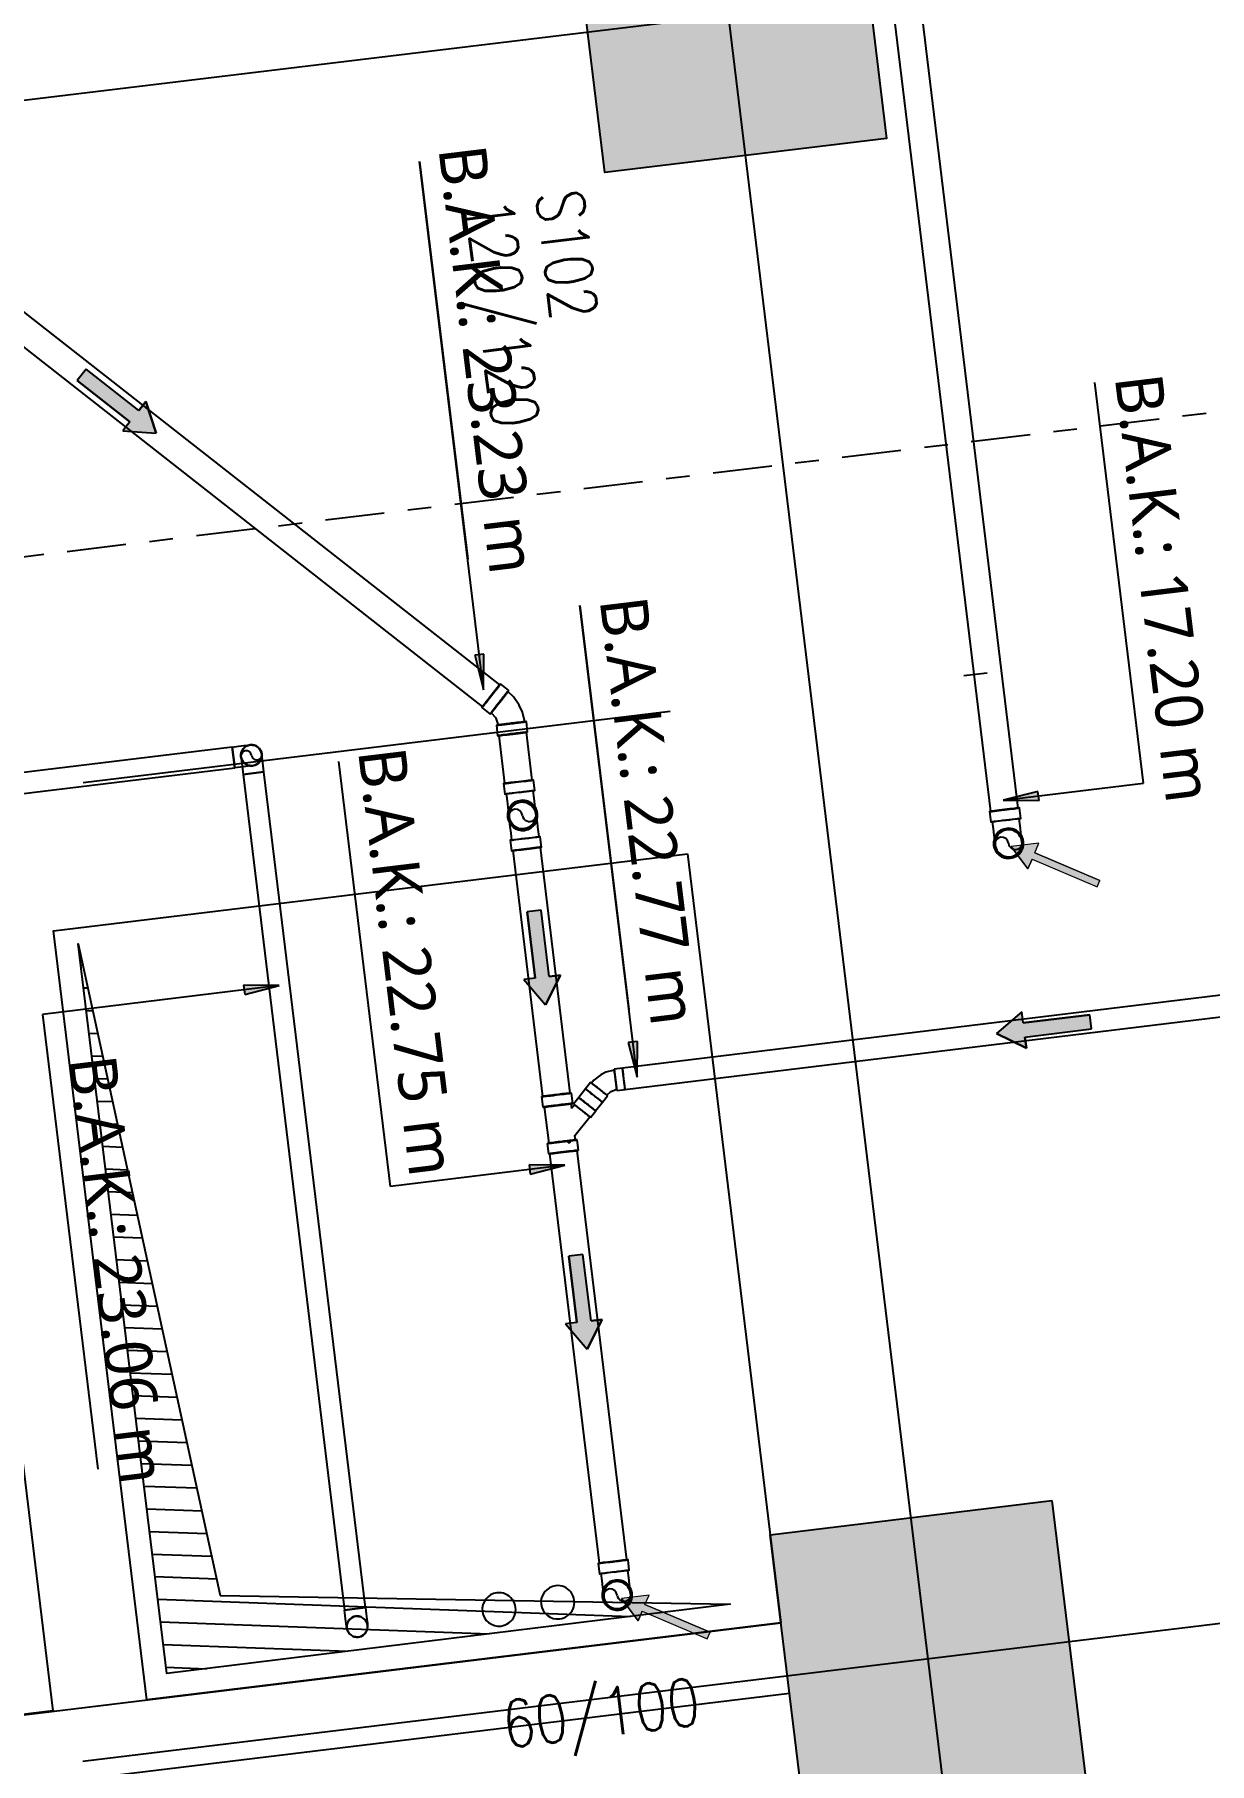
# Model space of a CAD drawing. Header units: millimetres. Extents: x 400382 to 401500, y 4543975 to 4544133.
# Drawn here: x 400465 to 400469.96, y 4544077.03 to 4544084.33 of the extents above; entities that cross this region are included whole.
import ezdxf
from ezdxf.enums import TextEntityAlignment as Align

# ---------------------------------------------------------------- set-up
doc = ezdxf.new("R2010")
doc.units = ezdxf.units.MM
for name, pattern in [('AKS', [3, 2.5, -0.25, 0, -0.25]), ('CENTER', [2, 1.25, -0.25, 0.25, -0.25]), ('DASHDOT2', [0.5, 0.25, -0.125, 0, -0.125])]:
    doc.linetypes.add(name, pattern=pattern)
doc.layers.add('A-DETL-GENF', color=92, linetype='Continuous', lineweight=9)
for name, color, linetype in [('aks prota', 2, 'AKS'), ('boşluk prota', 2, 'Continuous'), ('boşluk taraması prota', 252, 'Continuous'), ('kiriş boyutu prota', 6, 'Continuous'), ('kiriş prota', 6, 'Continuous'), ('kolon prota', 1, 'Continuous'), ('kolon tarama prota', 252, 'Continuous'), ('lkolon prota', 4, 'Continuous'), ('merdiven prota', 2, 'Continuous'), ('PRT-AL-TUNEL_EKSENI', 14, 'DASHDOT2'), ('skesit prota', 7, 'Continuous'), ('TARAMA', 8, 'Continuous'), ('tkolon prota', 6, 'Continuous')]:
    doc.layers.add(name, color=color, linetype=linetype)
doc.styles.add('Segoe UI Light_1', font='', dxfattribs={"height": 200})
doc.styles.add('TKIRIS', font='romanstw.shx')
doc.styles.add('tkolon', font='romanstw.shx')
doc.styles.get('Segoe UI Light_1').set_extended_font_data('Segoe UI Light')

# ---------------------------------------------------------------- blocks, each defined once
blk = doc.blocks.new('Flow Direction - Flow Direction _25mm_-1035271-_17_70 m  ARA KAT')
at = {"layer": 'TARAMA'}
blk.add_hatch(color=256, dxfattribs=at).paths.add_polyline_path([(0, 0), (-117, -78), (-117, -30), (-400, -30), (-400, 30), (-117, 30), (-117, 78)], flags=0)
for p, q in [((0, 0), (-117, 78)), ((-117, 78), (-117, 30)), ((-117, 78), (0, 0)), ((-117, 30), (-117, 78)), ((-117, 30), (-400, 30)), ((-400, 30), (-400, -30)), ((-117, 30), (-400, 30)), ((-400, 30), (-400, -30)), ((-117, -78), (0, 0)), ((-117, -78), (0, 0)), ((-400, -30), (-117, -30)), ((-117, -30), (-400, -30)), ((-117, -30), (-117, -78)), ((-117, -30), (-117, -78))]:
    blk.add_line(p, q, dxfattribs=at)
blk = doc.blocks.new('Riser Direction1 - Flow Direction _25mm_ 2-2155046-_17_70 m  ARA KAT')
at = {"layer": 'A-DETL-GENF'}
blk.add_hatch(color=256, dxfattribs=at).paths.add_polyline_path([(0, 0), (118, 0), (96, -38.1), (354.9, -187.5), (339.8, -213.5), (81, -64.1), (59, -102.2)], flags=0)
for p, q in [((0, 0), (59, -102.2)), ((118, 0), (0, 0)), ((118, 0), (0, 0)), ((59, -102.2), (0, 0)), ((59, -102.2), (81, -64.1)), ((81, -64.1), (59, -102.2)), ((81, -64.1), (339.8, -213.5)), ((81, -64.1), (339.8, -213.5)), ((96, -38.1), (118, 0)), ((96, -38.1), (118, 0)), ((354.9, -187.5), (96, -38.1)), ((96, -38.1), (354.9, -187.5)), ((339.8, -213.5), (354.9, -187.5)), ((339.8, -213.5), (354.9, -187.5))]:
    blk.add_line(p, q, dxfattribs=at)
blk = doc.blocks.new('17.60 mekanik')
at = {"layer": 'kolon tarama prota'}
for points in [[(137071.52, 65601.84), (137081.94, 65612.82), (137078.74, 65615.14)], [(136887.72, 65472.74), (136876.74, 65483.15), (136874.42, 65479.96)], [(137051.78, 65408.76), (137040.8, 65419.18), (137038.48, 65415.98)], [(137058.29, 65361.09), (137047.87, 65350.12), (137051.07, 65347.8)], [(136920.46, 65324.36), (136910.05, 65313.39), (136913.24, 65311.07)]]:
    blk.add_hatch(color=256, dxfattribs=at).paths.add_polyline_path(points, flags=0)
for p, q in [((137078.25, 65604.24), (136322.94, 66153.02)), ((136316, 66143.47), (137071.32, 65594.7)), ((137106.63, 65650.16), (136968.59, 65750.46)), ((137271.28, 65718.78), (137044.8, 65406.81)), ((137052.08, 65401.52), (137278.57, 65713.49)), ((137071.52, 65601.84), (137106.63, 65650.16)), ((137078.74, 65615.14), (137071.52, 65601.84)), ((137081.94, 65612.82), (137078.74, 65615.14)), ((137071.52, 65601.84), (137081.94, 65612.82)), ((136705.73, 65604.97), (136842.65, 65505.48)), ((136887.72, 65472.74), (136705.73, 65604.97)), ((137082.13, 65602.02), (137078.53, 65604.63)), ((137071.04, 65594.31), (137074.64, 65591.7)), ((136889.29, 65526.82), (137028.44, 65425.72)), ((137051.78, 65408.76), (136889.29, 65526.82)), ((136890.81, 65479.2), (136562.41, 65427.19)), ((136876.74, 65483.15), (136874.42, 65479.96)), ((136874.42, 65479.96), (136887.72, 65472.74)), ((136887.72, 65472.74), (136876.74, 65483.15)), ((136895.13, 65480.37), (136890.74, 65479.67)), ((136913.45, 65474.22), (136909.86, 65476.83)), ((136929.69, 65461.84), (136913.17, 65473.83)), ((136564.26, 65415.53), (136892.66, 65467.55)), ((136892.73, 65467.08), (136897.12, 65467.77)), ((136902.36, 65466.52), (136905.96, 65463.9)), ((136906.24, 65464.29), (136922.75, 65452.29)), ((136933.56, 65459.61), (136929.97, 65462.22)), ((136922.47, 65451.91), (136926.07, 65449.29)), ((136953.07, 65445.41), (136949.48, 65448.03)), ((137037.5, 65383.49), (136952.8, 65445.03)), ((136941.98, 65437.71), (136945.58, 65435.1)), ((136945.86, 65435.48), (137030.57, 65373.94)), ((137040.8, 65419.18), (137038.48, 65415.98)), ((137051.78, 65408.76), (137040.8, 65419.18)), ((137038.48, 65415.98), (137051.78, 65408.76)), ((137014.58, 65300.93), (136868.24, 65407.25)), ((137044.74, 65406.86), (137042.68, 65404.02)), ((137048.57, 65394.23), (137048.63, 65396.53)), ((137050.09, 65398.64), (137052.15, 65401.48)), ((137040, 65392.88), (137040.55, 65389.42)), ((137040.63, 65389.43), (137041.36, 65384.84)), ((137049.6, 65390.85), (137049.05, 65394.31)), ((137050.25, 65386.24), (137049.52, 65390.84)), ((136849.89, 65381.14), (136847.27, 65377.54)), ((136847.27, 65377.54), (136849.89, 65381.14)), ((137137.74, 65172), (136849.89, 65381.14)), ((137041.38, 65381.26), (137037.78, 65383.87)), ((137041.28, 65384.82), (137041.83, 65381.37)), ((137042.3, 65381.44), (137042.6, 65379.55)), ((137050.87, 65382.8), (137050.32, 65386.26)), ((137051.98, 65372.74), (137050.4, 65382.72)), ((136833.06, 65378.47), (136516.37, 64942.58)), ((136833.06, 65378.47), (136836.66, 65375.86)), ((136836.66, 65375.86), (136833.06, 65378.47)), ((136836.66, 65375.86), (136840.25, 65373.25)), ((136840.25, 65373.25), (136836.66, 65375.86)), ((136836.66, 65375.86), (136836.66, 65375.86)), ((136836.66, 65375.86), (136836.66, 65375.86)), ((136847.27, 65377.54), (136844.66, 65373.94)), ((136844.66, 65373.94), (136847.27, 65377.54)), ((136844.66, 65373.94), (137132.51, 65164.81)), ((137042.61, 65379.55), (137040.99, 65380.72)), ((136523.56, 64937.35), (136840.25, 65373.25)), ((137030.29, 65373.56), (137033.88, 65370.94)), ((137034.27, 65371.48), (137046.8, 65362.37)), ((137051.31, 65368.63), (137051.35, 65368.58)), ((137053.52, 65371.62), (137051.98, 65372.74)), ((137052.6, 65368.8), (137052.4, 65370.07)), ((137057.5, 65369.54), (137053.91, 65372.15)), ((137198.27, 65266.68), (137057.23, 65369.16)), ((137058.29, 65361.09), (137014.58, 65300.93)), ((137046.41, 65361.84), (137050.01, 65359.23)), ((137058.29, 65361.09), (137047.87, 65350.12)), ((137050.29, 65359.61), (137191.33, 65257.14)), ((137051.07, 65347.8), (137058.29, 65361.09)), ((137047.87, 65350.12), (137051.07, 65347.8)), ((136920.46, 65324.36), (136861.21, 65242.81)), ((136920.46, 65324.36), (136910.05, 65313.39)), ((136913.24, 65311.07), (136920.46, 65324.36)), ((136910.05, 65313.39), (136913.24, 65311.07)), ((137202.14, 65264.46), (137198.54, 65267.07)), ((137191.05, 65256.75), (137194.65, 65254.14)), ((136861.21, 65242.81), (137017.87, 65128.98)), ((137137.74, 65172), (137135.12, 65168.4)), ((137135.12, 65168.4), (137137.74, 65172)), ((137135.12, 65168.4), (137132.51, 65164.81)), ((137132.51, 65164.81), (137135.12, 65168.4)), ((137135.12, 65168.4), (137135.12, 65168.4)), ((137135.12, 65168.4), (137135.12, 65168.4))]:
    blk.add_line(p, q, dxfattribs=at)
at = {"layer": 'kolon tarama prota', "extrusion": (0, 0, -1)}
blk.add_line((136847.27, 65377.54), (136847.27, 65377.54), dxfattribs=at)
blk.add_line((136847.27, 65377.54), (136847.27, 65377.54), dxfattribs=at)
at = {"layer": 'kolon tarama prota', "flags": 128}
for points in [[(137089.7, 65595.7), (137089.32, 65595.98), (137088.21, 65596.78), (137086.48, 65598.04), (137084.29, 65599.63), (137081.85, 65601.41), (137081.74, 65601.48)], [(137075.02, 65592.24), (137077.47, 65590.46), (137079.68, 65588.86), (137081.43, 65587.58), (137082.57, 65586.75), (137082.99, 65586.45), (137082.99, 65586.45)], [(136902.68, 65479.43), (136898.45, 65479.95), (136895.23, 65479.72)], [(136909.47, 65476.3), (136905.77, 65478.4), (136902.68, 65479.43)], [(136897.02, 65468.43), (136899.71, 65468.38), (136900.02, 65468.31)], [(136900.02, 65468.31), (136902.49, 65467.23), (136902.75, 65467.05)], [(136933.15, 65452.01), (136934.86, 65453.57), (136937.05, 65454.32), (136939.36, 65454.14), (136941.13, 65453.28)], [(136941.14, 65453.29), (136940.75, 65453.57), (136939.64, 65454.37), (136937.91, 65455.63), (136935.72, 65457.23), (136933.28, 65459), (136933.17, 65459.08)], [(136926.46, 65449.83), (136928.9, 65448.05), (136931.11, 65446.45), (136932.86, 65445.17), (136934, 65444.34), (136934.42, 65444.04), (136934.42, 65444.04)], [(136934.41, 65444.03), (136932.85, 65445.74), (136932.1, 65447.94), (136932.28, 65450.25), (136933.15, 65452.01)], [(136941.13, 65453.28), (136941.51, 65453), (136942.62, 65452.19), (136944.35, 65450.93), (136946.54, 65449.34), (136948.99, 65447.57), (136949.09, 65447.49)], [(136941.13, 65453.28), (136942.69, 65451.56), (136943.44, 65449.37), (136943.26, 65447.06), (136942.39, 65445.29)], [(136942.39, 65445.29), (136940.68, 65443.73), (136938.49, 65442.98), (136936.18, 65443.16), (136934.41, 65444.03)], [(136942.37, 65438.24), (136939.93, 65440.02), (136937.72, 65441.62), (136935.96, 65442.9), (136934.83, 65443.73), (136934.41, 65444.03), (136934.41, 65444.03)], [(137043.07, 65403.74), (137041.29, 65400.49), (137040.62, 65398.24)], [(137040.62, 65398.24), (137040.32, 65394.54), (137040.48, 65392.95)], [(137048.63, 65396.53), (137049.59, 65398.77), (137049.7, 65398.93)], [(136833.06, 65378.47), (136834.61, 65380.6), (136835.97, 65382.47), (136836.96, 65383.84), (136837.48, 65384.55), (136837.53, 65384.62)], [(136838.51, 65378.41), (136837.18, 65379.96), (136836.68, 65381.93), (136837.11, 65383.93), (136837.53, 65384.62)], [(136837.53, 65384.62), (136839.07, 65385.95), (136841.05, 65386.45), (136843.04, 65386.02), (136843.74, 65385.6)], [(136843.74, 65385.6), (136845.07, 65384.06), (136845.57, 65382.08), (136845.13, 65380.09), (136844.72, 65379.39)], [(136844.72, 65379.39), (136843.18, 65378.06), (136841.2, 65377.56), (136839.21, 65378), (136838.51, 65378.41)], [(136844.72, 65379.39), (136844.44, 65379.01), (136843.65, 65377.92), (136842.43, 65376.24), (136840.94, 65374.19), (136840.25, 65373.25)], [(137209.71, 65258.14), (137209.33, 65258.42), (137208.22, 65259.22), (137206.49, 65260.48), (137204.3, 65262.07), (137201.86, 65263.85), (137201.75, 65263.92)], [(137195.03, 65254.68), (137197.48, 65252.9), (137199.69, 65251.3), (137201.44, 65250.02), (137202.58, 65249.19), (137203, 65248.89), (137203, 65248.89)], [(137137.74, 65172), (137139.87, 65170.45), (137141.74, 65169.09), (137143.11, 65168.1), (137143.81, 65167.59), (137143.89, 65167.53)], [(137138.66, 65160.34), (137138.28, 65160.62), (137137.18, 65161.41), (137135.51, 65162.63), (137133.46, 65164.12), (137132.51, 65164.81)], [(137138.66, 65160.34), (137137.33, 65161.89), (137136.83, 65163.86), (137137.26, 65165.85), (137137.68, 65166.55)], [(137137.68, 65166.55), (137139.22, 65167.88), (137141.2, 65168.38), (137143.19, 65167.95), (137143.89, 65167.53)], [(137143.89, 65167.53), (137145.22, 65165.99), (137145.72, 65164.01), (137145.28, 65162.02), (137144.87, 65161.32)], [(137144.87, 65161.32), (137143.32, 65159.99), (137141.35, 65159.49), (137139.35, 65159.93), (137138.66, 65160.34)]]:
    blk.add_lwpolyline(points, dxfattribs=at)
at = {"layer": 'kolon tarama prota', "extrusion": (0, 0, -1), "flags": 128}
for points in [[(-136837.53, 65384.62), (-136836.74, 65382.74), (-136836.87, 65380.7), (-136837.9, 65378.94), (-136838.51, 65378.41)], [(-136843.74, 65385.6), (-136841.86, 65386.39), (-136839.82, 65386.26), (-136838.06, 65385.23), (-136837.53, 65384.62)], [(-136849.89, 65381.14), (-136847.75, 65382.68), (-136845.89, 65384.04), (-136844.52, 65385.04), (-136843.81, 65385.55), (-136843.74, 65385.6)], [(-136844.72, 65379.39), (-136845.51, 65381.28), (-136845.37, 65383.31), (-136844.35, 65385.07), (-136843.74, 65385.6)], [(-136838.51, 65378.41), (-136840.39, 65377.62), (-136842.43, 65377.76), (-136844.19, 65378.79), (-136844.72, 65379.39)], [(-136838.51, 65378.41), (-136838.89, 65378.13), (-136839.99, 65377.34), (-136841.67, 65376.12), (-136843.71, 65374.63), (-136844.66, 65373.94)]]:
    blk.add_lwpolyline(points, dxfattribs=at)
at = {"layer": 'kolon tarama prota'}
for centre, radius, start, end in [((137086.35, 65591.07), 6.38, 144, 324), ((137086.35, 65591.07), 6.38, 144, 324), ((137086.35, 65591.07), 5.9, 144, 324), ((137086.35, 65591.07), 5.72, 144, 324), ((137086.35, 65591.07), 6.38, 324, 144), ((137086.35, 65591.07), 6.38, 324, 144), ((137086.35, 65591.07), 5.9, 324, 144), ((137086.35, 65591.07), 5.71, 324, 144), ((137088.08, 65593.46), 2.95, 234, 54), ((137084.61, 65588.69), 2.95, 54, 234), ((136937.77, 65448.65), 6.38, 324, 144), ((136937.77, 65448.65), 6.38, 324, 144), ((136937.78, 65448.67), 6.38, 324, 144), ((136937.78, 65448.67), 6.38, 324, 144), ((136937.78, 65448.67), 5.9, 324, 144), ((136937.78, 65448.67), 5.71, 324, 144), ((136937.77, 65448.65), 5.72, 324, 144), ((136937.77, 65448.65), 6.38, 144, 324), ((136937.77, 65448.65), 6.38, 144, 324), ((136937.78, 65448.67), 6.38, 144, 324), ((136937.78, 65448.67), 6.38, 144, 324), ((136937.78, 65448.67), 5.9, 144, 324), ((136937.77, 65448.65), 5.71, 144, 324), ((136937.78, 65448.67), 5.72, 144, 324), ((136936.04, 65446.28), 2.95, 54, 234), ((136939.51, 65451.05), 2.95, 234, 54), ((136841.12, 65382.01), 4.45, 54, 234), ((136841.12, 65382.01), 4.45, 144, 324), ((136841.12, 65382.01), 4.44, 324, 144), ((136839.82, 65380.21), 2.22, 54, 234), ((136841.12, 65382.01), 4.45, 234, 54), ((136842.43, 65383.81), 2.22, 234, 54), ((137206.36, 65253.51), 6.38, 144, 324), ((137206.36, 65253.51), 6.38, 144, 324), ((137206.36, 65253.51), 5.9, 144, 324), ((137206.36, 65253.51), 5.71, 144, 324), ((137206.36, 65253.51), 6.38, 324, 144), ((137206.36, 65253.51), 6.38, 324, 144), ((137206.36, 65253.51), 5.9, 324, 144), ((137206.36, 65253.51), 5.72, 324, 144), ((137208.09, 65255.9), 2.95, 234, 54), ((137204.62, 65251.13), 2.95, 54, 234), ((137191.46, 65233.01), 7.07, 144, 324), ((137191.46, 65233.01), 7.06, 324, 144), ((137176.76, 65212.79), 7.07, 144, 324), ((137176.76, 65212.79), 7.07, 324, 144), ((137141.27, 65163.94), 4.44, 144, 324), ((137141.27, 65163.94), 4.45, 144, 324), ((137141.27, 65163.94), 4.45, 324, 144), ((137141.27, 65163.94), 4.45, 324, 144)]:
    blk.add_arc(centre, radius, start, end, dxfattribs=at)
at = {"layer": 'kolon tarama prota', "extrusion": (0, 0, -1)}
for radius, start, end in [(4.45, 216, 36), (4.44, 36, 216)]:
    blk.add_arc((-136841.12, 65382.01), radius, start, end, dxfattribs=at)
at = {"layer": 'kolon tarama prota'}
for centre, major_axis, ratio, start_param, end_param in [((137074.79, 65599.47), (3.75, 5.16), 0.010011, 4.712389, 7.853982), ((137074.79, 65599.47), (3.47, 4.77), 0.010011, 0, 1.570796), ((137074.79, 65599.47), (3.47, 4.77), 0.010011, 4.712389, 6.283185), ((137078.38, 65596.86), (3.75, 5.16), 0.010011, 4.712389, 7.853982), ((137078.38, 65596.86), (3.36, 4.62), 0.010011, 4.712389, 7.853982), ((137074.79, 65599.47), (3.75, 5.16), 0.010011, 1.570796, 4.712389), ((137074.79, 65599.47), (3.47, 4.77), 0.010011, 1.570796, 3.141593), ((137074.79, 65599.47), (3.47, 4.77), 0.010011, 3.141593, 4.712389), ((137078.38, 65596.86), (3.75, 5.16), 0.010011, 1.570796, 4.712389), ((137078.38, 65596.86), (3.36, 4.62), 0.010011, 1.570796, 4.712389), ((136891.74, 65473.38), (-1, 6.3), 0.009999, 6.279051, 9.420644), ((136891.74, 65473.38), (-1, 6.3), 0.009999, 3.137459, 6.279051), ((136891.74, 65473.38), (-0.92, 5.83), 0.009999, 0, 1.570796), ((136891.74, 65473.38), (-0.92, 5.83), 0.009999, 4.712389, 6.283185), ((136896.13, 65474.07), (-1, 6.3), 0.009999, 6.279051, 9.420644), ((136896.13, 65474.07), (-1, 6.3), 0.009999, 3.137459, 6.279051), ((136896.13, 65474.07), (-0.89, 5.64), 0.009999, 6.279051, 9.420644), ((136896.13, 65474.07), (-0.89, 5.64), 0.009999, 3.137459, 6.279051), ((136906.11, 65471.67), (3.75, 5.16), 0.009994, 0.004147, 3.14574), ((136906.11, 65471.67), (3.75, 5.16), 0.009994, 3.14574, 6.287333), ((136906.11, 65471.67), (3.36, 4.62), 0.009994, 0.004147, 3.14574), ((136906.11, 65471.67), (3.36, 4.62), 0.009994, 3.14574, 6.287333), ((136891.74, 65473.38), (-0.92, 5.83), 0.009999, 1.570796, 3.141593), ((136891.74, 65473.38), (-0.92, 5.83), 0.009999, 3.141593, 4.712389), ((136909.71, 65469.06), (3.75, 5.16), 0.009994, 0.004147, 3.14574), ((136909.71, 65469.06), (3.75, 5.16), 0.009994, 3.14574, 6.287333), ((136909.71, 65469.06), (3.47, 4.77), 0.009994, 1.570796, 3.141593), ((136909.71, 65469.06), (3.47, 4.77), 0.009994, 3.141593, 4.712389), ((136909.71, 65469.06), (3.47, 4.77), 0.009994, 0, 1.570796), ((136909.71, 65469.06), (3.47, 4.77), 0.009994, 4.712389, 6.283185), ((136926.22, 65457.06), (3.75, 5.16), 0.009994, 4.712389, 7.853982), ((136926.22, 65457.06), (3.47, 4.77), 0.009994, 0, 1.570796), ((136926.22, 65457.06), (3.47, 4.77), 0.009994, 4.712389, 6.283185), ((136926.22, 65457.06), (3.75, 5.16), 0.009994, 1.570796, 4.712389), ((136926.22, 65457.06), (3.47, 4.77), 0.009994, 1.570796, 3.141593), ((136926.22, 65457.06), (3.47, 4.77), 0.009994, 3.141593, 4.712389), ((136929.81, 65454.45), (3.75, 5.16), 0.009994, 1.570796, 4.712389), ((136929.81, 65454.45), (3.36, 4.62), 0.009994, 1.570796, 4.712389), ((136929.81, 65454.45), (3.75, 5.16), 0.009994, 4.712389, 7.853982), ((136929.81, 65454.45), (3.36, 4.62), 0.009994, 4.712389, 7.853982), ((136945.73, 65442.87), (3.75, 5.16), 0.010001, 4.712389, 7.853982), ((136945.73, 65442.87), (3.36, 4.62), 0.010001, 4.712389, 7.853982), ((136945.73, 65442.87), (3.75, 5.16), 0.010001, 1.570796, 4.712389), ((136945.73, 65442.87), (3.36, 4.62), 0.010001, 1.570796, 4.712389), ((136949.33, 65440.26), (3.75, 5.16), 0.010001, 1.570796, 4.712389), ((136949.33, 65440.26), (3.47, 4.77), 0.010001, 1.570796, 3.141593), ((136949.33, 65440.26), (3.47, 4.77), 0.010001, 3.141593, 4.712389), ((136949.33, 65440.26), (3.75, 5.16), 0.010001, 4.712389, 7.853982), ((136949.33, 65440.26), (3.47, 4.77), 0.010001, 0, 1.570796), ((136949.33, 65440.26), (3.47, 4.77), 0.010001, 4.712389, 6.283185), ((137046.38, 65401.33), (3.71, -2.69), 0.009999, 0.004445, 3.146037), ((137046.38, 65401.33), (3.71, -2.69), 0.009999, 3.146037, 6.28763), ((137046.38, 65401.33), (3.31, -2.41), 0.009999, 0.004445, 3.146037), ((137046.38, 65401.33), (3.31, -2.41), 0.009999, 3.146037, 6.28763), ((137048.44, 65404.17), (3.71, -2.69), 0.009999, 3.146037, 6.28763), ((137048.44, 65404.17), (3.71, -2.69), 0.009999, 0.004445, 3.146037), ((137048.44, 65404.17), (3.64, -2.64), 0.009995, 3.141593, 4.712389), ((137048.44, 65404.17), (3.64, -2.64), 0.009995, 1.570796, 3.141593), ((137048.44, 65404.17), (3.64, -2.64), 0.009995, 4.712389, 6.283185), ((137048.44, 65404.17), (3.64, -2.64), 0.009995, 0, 1.570796), ((137044.53, 65393.59), (4.52, 0.72), 0.010215, 6.279262, 9.420854), ((137044.53, 65393.59), (4.52, 0.72), 0.010215, 3.137669, 6.279262), ((137044.53, 65393.59), (4.05, 0.64), 0.010215, 6.279262, 9.420854), ((137044.53, 65393.59), (4.05, 0.64), 0.010215, 3.137669, 6.279262), ((137045.07, 65390.13), (4.52, 0.72), 0.010215, 6.279262, 9.420854), ((137045.07, 65390.13), (4.52, 0.72), 0.010215, 3.137669, 6.279262), ((137045.07, 65390.13), (4.44, 0.7), 0.010215, 1.570796, 3.141593), ((137045.07, 65390.13), (4.44, 0.7), 0.010215, 3.141593, 4.712389), ((137045.07, 65390.13), (4.44, 0.7), 0.010215, 0, 1.570796), ((137045.07, 65390.13), (4.44, 0.7), 0.010215, 4.712389, 6.283185), ((137034.03, 65378.71), (3.75, 5.16), 0.01, 6.278738, 9.420331), ((137034.03, 65378.71), (3.75, 5.16), 0.01, 3.137146, 6.278738), ((137037.63, 65376.1), (3.75, 5.16), 0.01, 6.278738, 9.420331), ((137037.63, 65376.1), (3.75, 5.16), 0.01, 3.137146, 6.278738), ((137034.03, 65378.71), (3.47, 4.77), 0.010001, 0, 1.570796), ((137034.03, 65378.71), (3.47, 4.77), 0.010001, 4.712389, 6.283185), ((137045.8, 65385.54), (4.52, 0.72), 0.010215, 0.003926, 3.145519), ((137045.8, 65385.54), (4.52, 0.72), 0.010215, 3.145519, 6.287112), ((137045.8, 65385.54), (4.44, 0.7), 0.010215, 1.570796, 3.141593), ((137045.8, 65385.54), (4.44, 0.7), 0.010215, 3.141593, 4.712389), ((137046.35, 65382.08), (4.52, 0.72), 0.010215, 0.003926, 3.145519), ((137046.35, 65382.08), (4.52, 0.72), 0.010215, 3.145519, 6.287112), ((137046.35, 65382.08), (4.05, 0.64), 0.010215, 0.003926, 3.145519), ((137046.35, 65382.08), (4.05, 0.64), 0.010215, 3.145519, 6.287112), ((137045.8, 65385.54), (4.44, 0.7), 0.010215, 0, 1.570796), ((137045.8, 65385.54), (4.44, 0.7), 0.010215, 4.712389, 6.283185), ((137034.03, 65378.71), (3.47, 4.77), 0.010001, 1.570796, 3.141593), ((137034.03, 65378.71), (3.47, 4.77), 0.010001, 3.141593, 4.712389), ((137037.63, 65376.1), (3.36, 4.62), 0.01, 6.278738, 9.420331), ((137037.63, 65376.1), (3.36, 4.62), 0.01, 3.137146, 6.278738), ((137050.16, 65367), (3.75, 5.16), 0.01, 6.278738, 9.420331), ((137050.16, 65367), (3.75, 5.16), 0.01, 3.137146, 6.278738), ((137050.16, 65367), (3.36, 4.62), 0.01, 6.278738, 9.420331), ((137050.16, 65367), (3.36, 4.62), 0.01, 3.137146, 6.278738), ((137053.76, 65364.38), (3.75, 5.16), 0.01, 6.278738, 9.420331), ((137053.76, 65364.38), (3.75, 5.16), 0.01, 3.137146, 6.278738), ((137048.55, 65368.16), (4.05, 0.64), 0.010215, 0.003926, 0.818576), ((137048.55, 65368.16), (4.05, 0.64), 0.010215, 5.472462, 6.287112), ((137053.76, 65364.38), (3.47, 4.77), 0.01, 0, 1.570796), ((137053.76, 65364.38), (3.47, 4.77), 0.01, 4.712389, 6.283185), ((137053.76, 65364.38), (3.47, 4.77), 0.01, 1.570796, 3.141593), ((137053.76, 65364.38), (3.47, 4.77), 0.01, 3.141593, 4.712389), ((137194.8, 65261.91), (3.75, 5.16), 0.01, 4.712389, 7.853982), ((137194.8, 65261.91), (3.47, 4.77), 0.01, 0, 1.570796), ((137194.8, 65261.91), (3.47, 4.77), 0.01, 4.712389, 6.283185), ((137198.39, 65259.3), (3.75, 5.16), 0.01, 4.712389, 7.853982), ((137194.8, 65261.91), (3.75, 5.16), 0.01, 1.570796, 4.712389), ((137194.8, 65261.91), (3.47, 4.77), 0.01, 1.570796, 3.141593), ((137194.8, 65261.91), (3.47, 4.77), 0.01, 3.141593, 4.712389), ((137198.39, 65259.3), (3.75, 5.16), 0.01, 1.570796, 4.712389), ((137198.39, 65259.3), (3.36, 4.62), 0.01, 1.570796, 4.712389), ((137198.39, 65259.3), (3.36, 4.62), 0.01, 4.712389, 7.853982)]:
    blk.add_ellipse(centre, major_axis=major_axis, ratio=ratio, start_param=start_param, end_param=end_param, dxfattribs=at)
at = {"layer": 'kolon tarama prota', "xscale": 0.1, "yscale": 0.1, "zscale": 0.1}
for name, p, rotation in [('Riser Direction1 - Flow Direction _25mm_ 2-2155046-_17_70 m  ARA KAT', (137088.11, 65590.99), 53.99999999999887), ('Flow Direction - Flow Direction _25mm_-1035271-_17_70 m  ARA KAT', (137141.75, 65532.69), 234.020927974531), ('Flow Direction - Flow Direction _25mm_-1035271-_17_70 m  ARA KAT', (136714.01, 65445.23), 8.999999933380455), ('Flow Direction - Flow Direction _25mm_-1035271-_17_70 m  ARA KAT', (137003.04, 65401.23), 323.999999999999), ('Flow Direction - Flow Direction _25mm_-1035271-_17_70 m  ARA KAT', (137121.64, 65315.06), 323.999999999999), ('Riser Direction1 - Flow Direction _25mm_ 2-2155046-_17_70 m  ARA KAT', (137208.59, 65253.86), 53.99999999999887)]:
    blk.add_blockref(name, p, dxfattribs=dict(at, rotation=rotation))
at = {"layer": 'kolon tarama prota', "char_height": 20, "attachment_point": 1, "rotation": 324, "line_spacing_factor": 1.142579, "style": 'Segoe UI Light_1'}
for s, insert, width in [('B.A.K.: 17.20 m', (136984.34, 65774.35), 207.1241), ('B.A.K.: 23.23 m', (136718.84, 65630.78), 213.1568), ('B.A.K.: 22.77 m', (136904.96, 65550.77), 212.1514), ('B.A.K.: 22.75 m', (136882.13, 65432.5), 212.6541), ('B.A.K.: 23.06 m', (136894.06, 65254.28), 213.1568)]:
    blk.add_mtext(s, dxfattribs=dict(at, insert=insert, width=width))

msp = doc.modelspace()

# ---------------------------------------------------------------- hatches: boundary and pattern name
at = {"layer": 'boşluk taraması prota', "ltscale": 2}
h = msp.add_hatch(dxfattribs=at)
h.set_pattern_fill('ANSI31', color=256, scale=0.03, angle=-47.07601, style=0)
h.set_pattern_definition([(357.923994, (399681.0693, 4544262.56294), (0.003450452, 0.095187483), [])])
h.paths.add_polyline_path([(400465.7809, 4544077.7353), (400467.9366, 4544077.6993), (400465.5546, 4544077.4056), (400465.1801, 4544080.4901)])
at = {"layer": 'kolon tarama prota'}
h = msp.add_hatch(color=256, dxfattribs=at)
h.dxf.hatch_style = 1
h.paths.add_polyline_path([(400468.4529, 4544085.0861), (400468.5976, 4544083.8948), (400467.4064, 4544083.7502), (400467.2617, 4544084.9414)])
h = msp.add_hatch(color=256, dxfattribs=at)
h.dxf.hatch_style = 1
h.paths.add_polyline_path([(400469.2968, 4544078.1371), (400469.4415, 4544076.9459), (400468.2502, 4544076.8012), (400468.1056, 4544077.9925)])

# ---------------------------------------------------------------- linework, layer by layer
at = {"layer": 'aks prota', "ltscale": 10}
for p, q in [((400478.1982, 4543999.8607), (400465.8024, 4544101.9356)), ((400478.1982, 4543999.8607), (400465.8024, 4544101.9356)), ((400434.4754, 4544080.3555), (400480.8348, 4544085.9853)), ((400434.4754, 4544080.3555), (400480.8348, 4544085.9853)), ((400435.3193, 4544073.4066), (400481.6787, 4544079.0364)), ((400435.3193, 4544073.4066), (400481.6787, 4544079.0364))]:
    msp.add_line(p, q, dxfattribs=at)
at = {"layer": 'boşluk prota', "ltscale": 0.05}
msp.add_lwpolyline([(400465.7809, 4544077.7353), (400467.9366, 4544077.6993), (400465.5546, 4544077.4056), (400465.1801, 4544080.4901)], close=True, dxfattribs=at)
at = {"layer": 'kiriş prota'}
for points in [[(400467.756, 4544080.8713), (400468.1508, 4544077.6202), (400465.4704, 4544077.2947), (400465.0756, 4544080.5458)], [(400464.6786, 4544080.4976), (400465.0731, 4544077.2486), (400462.4921, 4544076.9352), (400462.0975, 4544080.1842)]]:
    msp.add_lwpolyline(points, close=True, dxfattribs=at)
for points in [[(400462.4923, 4544076.933), (400468.1508, 4544077.6202)], [(400462.5285, 4544076.6352), (400468.1869, 4544077.3224)]]:
    msp.add_lwpolyline(points, dxfattribs=at)
at = {"layer": 'kolon prota', "color": 1}
for points in [[(400468.4529, 4544085.0861), (400468.5976, 4544083.8948), (400467.4064, 4544083.7502), (400467.2617, 4544084.9414)], [(400469.2968, 4544078.1371), (400469.4415, 4544076.9459), (400468.2502, 4544076.8012), (400468.1056, 4544077.9925)]]:
    msp.add_lwpolyline(points, close=True, dxfattribs=at)
at = {"layer": 'PRT-AL-TUNEL_EKSENI', "ltscale": 10}
msp.add_line((400434.8243, 4544077.483), (400481.1837, 4544083.1128), dxfattribs=at)
at = {"layer": 'skesit prota', "linetype": 'CENTER', "ltscale": 0.2}
msp.add_lwpolyline([(400485.5837, 4544084.6312), (400436.7276, 4544078.6982), (400404.3102, 4544113.5542)], dxfattribs=at)

# ---------------------------------------------------------------- block references
at = {"layer": 'merdiven prota', "xscale": 0.01, "yscale": 0.01, "zscale": 0.01, "rotation": 312.9239939574316}
msp.add_blockref('17.60 mekanik', (399055.2216, 4544638.0473), dxfattribs=at)

# ---------------------------------------------------------------- texts
at = {"layer": 'kiriş boyutu prota', "ltscale": 0.05, "style": 'TKIRIS', "width": 0.8}
msp.add_text('60/100', height=0.2, rotation=6.92399, dxfattribs=at).set_placement((400467.8055, 4544077.2898), align=Align.MIDDLE_RIGHT)
at = {"layer": 'lkolon prota', "style": 'tkolon', "width": 0.8}
msp.add_text('120/120', height=0.2, rotation=276.92399, dxfattribs=at).set_placement((400466.8158, 4544083.6276))
at = {"layer": 'tkolon prota', "style": 'tkolon', "width": 0.8}
msp.add_text('S102', height=0.2, rotation=276.92399, dxfattribs=at).set_placement((400467.1136, 4544083.6638))

doc.saveas('drawing.dxf')
